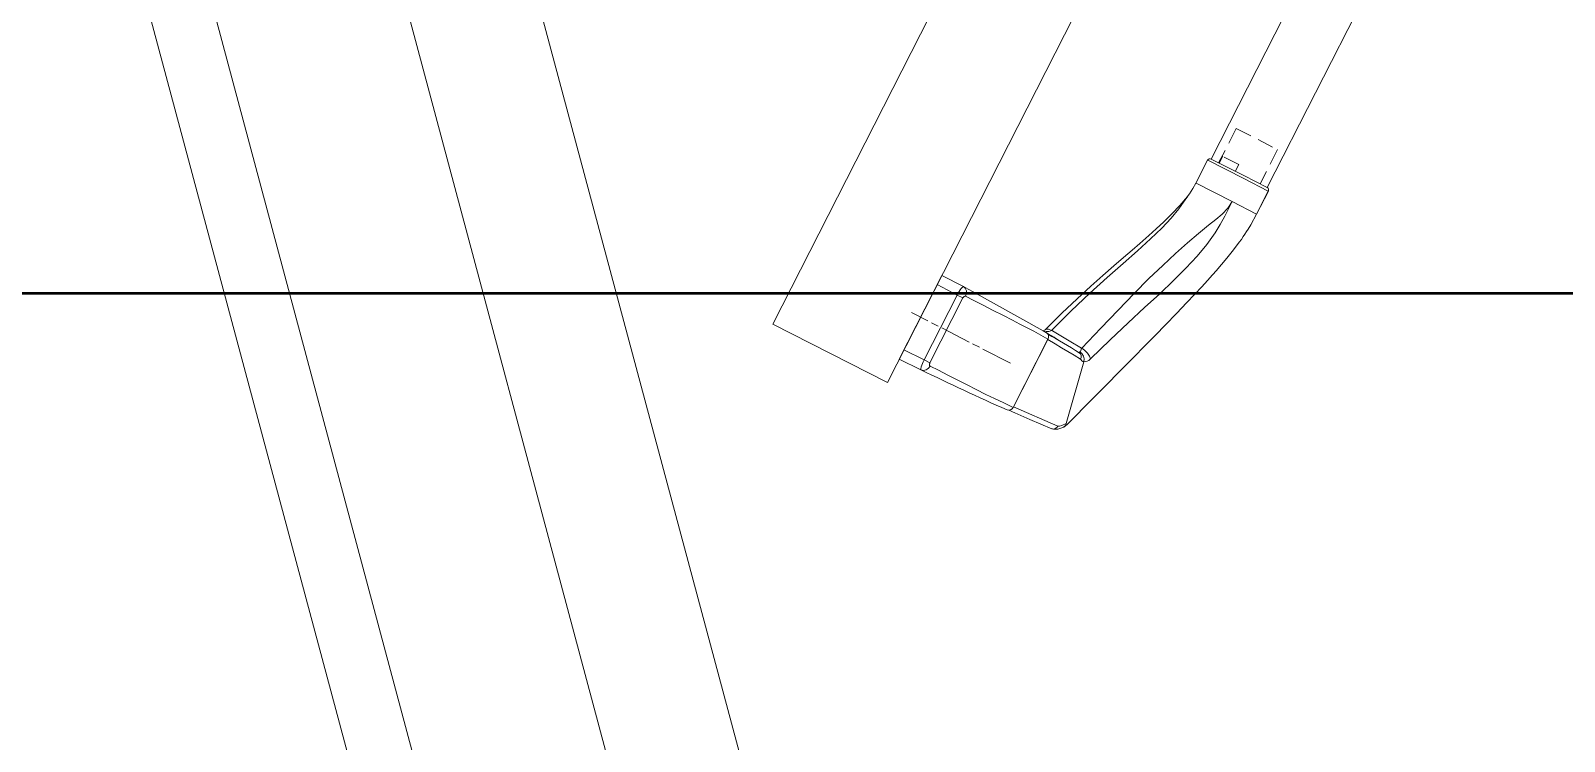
# Model space of a CAD drawing. Header units: millimetres. Extents: x -7155 to 483283, y -227682 to 148426.
# Drawn here: x 43003 to 43599, y 99926 to 100202 of the extents above; entities that cross this region are included whole.
import ezdxf

# ---------------------------------------------------------------- set-up
doc = ezdxf.new("R2010")
doc.units = ezdxf.units.MM
doc.linetypes.add('CENTERLINE', pattern=[30, 12, -1.5, 3, -1.5, 12])
doc.linetypes.add('HIDDEN', pattern=[9.525, 6.35, -3.175])
doc.layers.add('АР_Двери_внутренние_антипаника', color=7, linetype='Continuous', lineweight=0)
doc.layers.add('КР_Балки-0.5', color=60, linetype='Continuous', lineweight=50, plot=False)

msp = doc.modelspace()

# ---------------------------------------------------------------- linework, layer by layer
at = {"layer": 'АР_Двери_внутренние_антипаника', "color": 18, "ltscale": 2, "true_color": 0x000000}
for p, q in [((43149.94, 100400.23), (43447.64, 99289.19)), ((43450, 100400), (43291.1, 100088.15)), ((43399.35, 99276.24), (43101.64, 100387.28)), ((43335.65, 100065.45), (43494.55, 100377.3)), ((43291.1, 100088.15), (43335.65, 100065.45))]:
    msp.add_line(p, q, dxfattribs=at)
at = {"layer": 'АР_Двери_внутренние_антипаника', "color": 18, "linetype": 'Continuous', "true_color": 0x000000}
for p, q in [((43293.21, 99391.54), (43065.79, 100240.3)), ((43269.58, 99385.2), (43042.16, 100233.97)), ((43461.45, 100152.26), (43502.03, 100231.9)), ((43483.25, 100141.15), (43523.83, 100220.8)), ((43455.57, 100142.91), (43460.11, 100151.83)), ((43460.14, 100151.81), (43474.19, 100144.65)), ((43474.11, 100145.81), (43461.45, 100152.26)), ((43483.25, 100141.15), (43474.11, 100145.81)), ((43474.19, 100144.65), (43483.68, 100139.81)), ((43450.72, 100135.48), (43452.4, 100137.87)), ((43452.14, 100137.59), (43453.03, 100138.78)), ((43453.03, 100138.78), (43454.36, 100140.79)), ((43455.58, 100142.91), (43454.36, 100140.79)), ((43455.62, 100142.89), (43455.71, 100142.84)), ((43455.71, 100142.84), (43469.65, 100135.74)), ((43483.68, 100139.81), (43479.14, 100130.9)), ((43483.69, 100139.81), (43479.15, 100130.9)), ((43445.95, 100129.33), (43448.9, 100132.96)), ((43446.19, 100130.92), (43449.31, 100134.21)), ((43448.9, 100132.96), (43450.72, 100135.48)), ((43449.31, 100134.21), (43452.24, 100137.72)), ((43467.98, 100133.15), (43465.81, 100130.88)), ((43466.73, 100130.03), (43468.23, 100132.97)), ((43469.65, 100135.74), (43467.98, 100133.15)), ((43468.23, 100132.97), (43469.65, 100135.74)), ((43469.65, 100135.74), (43479.14, 100130.9)), ((43440.13, 100125.13), (43443.08, 100127.87)), ((43442.28, 100125.42), (43445.95, 100129.33)), ((43443.08, 100127.87), (43446.19, 100130.92)), ((43460.47, 100126.6), (43456.51, 100123.37)), ((43463.25, 100128.78), (43460.47, 100126.6)), ((43463.02, 100123.55), (43465.02, 100126.88)), ((43465.81, 100130.88), (43463.25, 100128.78)), ((43465.02, 100126.88), (43466.73, 100130.03)), ((43476.85, 100126.72), (43475.82, 100125.03)), ((43479.14, 100130.9), (43476.85, 100126.72)), ((43432.88, 100116.66), (43437.9, 100121.21)), ((43433.77, 100119.51), (43437.21, 100122.52)), ((43437.21, 100122.52), (43440.13, 100125.13)), ((43437.9, 100121.21), (43442.28, 100125.42)), ((43456.51, 100123.37), (43452.25, 100119.69)), ((43459.82, 100119.03), (43463.02, 100123.55)), ((43473.2, 100121.07), (43472.4, 100119.95)), ((43473.94, 100122.13), (43473.2, 100121.07)), ((43474.62, 100123.14), (43473.94, 100122.13)), ((43475.23, 100124.09), (43474.62, 100123.14)), ((43475.82, 100125.03), (43475.23, 100124.09)), ((43423.63, 100110.77), (43427.42, 100114.04)), ((43427.25, 100111.68), (43432.88, 100116.66)), ((43427.42, 100114.04), (43430.79, 100116.93)), ((43430.79, 100116.93), (43433.77, 100119.51)), ((43447.64, 100115.55), (43442.65, 100110.93)), ((43452.25, 100119.69), (43447.64, 100115.55)), ((43451.68, 100109.88), (43456.03, 100114.49)), ((43456.03, 100114.49), (43459.82, 100119.03)), ((43468.11, 100114.36), (43466.28, 100112.16)), ((43470.17, 100116.96), (43468.11, 100114.36)), ((43472.4, 100119.95), (43470.17, 100116.96)), ((43419.39, 100107.07), (43423.63, 100110.77)), ((43421.05, 100106.21), (43427.25, 100111.68)), ((43442.65, 100110.93), (43437.25, 100105.8)), ((43446.83, 100105.07), (43451.68, 100109.88)), ((43463.5, 100108.93), (43462, 100107.24)), ((43464.75, 100110.37), (43463.5, 100108.93)), ((43466.28, 100112.16), (43464.75, 100110.37)), ((43356.86, 100107.07), (43340.29, 100074.55)), ((43355.05, 100103.51), (43362.78, 100099.45)), ((43365.18, 100102.7), (43356.86, 100107.07)), ((43364.85, 100102.55), (43364.3, 100101.93)), ((43365.18, 100102.7), (43364.85, 100102.55)), ((43367.02, 100101.72), (43365.18, 100102.7)), ((43365.18, 100102.7), (43365.9, 100102.09)), ((43365.9, 100102.09), (43366.17, 100101.65)), ((43409.37, 100098.01), (43414.67, 100102.86)), ((43414.33, 100100.13), (43421.05, 100106.21)), ((43414.67, 100102.86), (43419.39, 100107.07)), ((43437.25, 100105.8), (43431.51, 100100.04)), ((43441.47, 100099.96), (43446.83, 100105.07)), ((43457.84, 100102.67), (43455.15, 100099.79)), ((43460.07, 100105.1), (43457.84, 100102.67)), ((43462, 100107.24), (43460.07, 100105.1)), ((43362.78, 100099.45), (43349.94, 100074.24)), ((43352.18, 100073.09), (43365.03, 100098.31)), ((43363.16, 100100.14), (43362.78, 100099.45)), ((43362.78, 100099.45), (43365.03, 100098.31)), ((43363.54, 100100.8), (43363.16, 100100.14)), ((43363.93, 100101.41), (43363.54, 100100.8)), ((43364.3, 100101.93), (43363.93, 100101.41)), ((43365.03, 100098.31), (43365.13, 100098.49)), ((43365.13, 100098.49), (43365.25, 100098.65)), ((43365.25, 100098.65), (43365.39, 100098.79)), ((43365.39, 100098.79), (43365.53, 100098.9)), ((43365.53, 100098.9), (43365.81, 100099.02)), ((43365.81, 100099.02), (43366.06, 100098.99)), ((43366.39, 100100.01), (43366.06, 100098.99)), ((43366.06, 100098.99), (43369.31, 100097.29)), ((43366.17, 100101.65), (43366.35, 100101.13)), ((43366.35, 100101.13), (43366.43, 100100.58)), ((43366.43, 100100.58), (43366.39, 100100.01)), ((43368.99, 100100.67), (43367.02, 100101.72)), ((43396.22, 100085.51), (43368.99, 100100.67)), ((43369.31, 100097.29), (43373.11, 100095.33)), ((43403.48, 100092.4), (43409.37, 100098.01)), ((43407.11, 100093.34), (43414.33, 100100.13)), ((43431.51, 100100.04), (43425.38, 100093.62)), ((43435.59, 100094.55), (43441.47, 100099.96)), ((43451.95, 100096.41), (43448.14, 100092.44)), ((43455.15, 100099.79), (43451.95, 100096.41)), ((43373.11, 100095.33), (43376.54, 100093.6)), ((43376.54, 100093.6), (43380.76, 100091.47)), ((43380.76, 100091.47), (43384.29, 100089.67)), ((43396.95, 100085.91), (43403.48, 100092.4)), ((43399.42, 100085.72), (43407.11, 100093.34)), ((43425.38, 100093.62), (43418.66, 100086.53)), ((43429.18, 100088.67), (43435.59, 100094.55)), ((43448.14, 100092.44), (43443.65, 100087.8)), ((43384.29, 100089.67), (43387.19, 100088.18)), ((43387.19, 100088.18), (43389.76, 100086.83)), ((43389.76, 100086.83), (43392.52, 100085.35)), ((43392.52, 100085.35), (43395.24, 100083.85)), ((43396.22, 100085.51), (43396.95, 100085.91)), ((43397.47, 100084.79), (43396.25, 100085.5)), ((43396.46, 100085.37), (43398.2, 100084.37)), ((43396.57, 100085.31), (43397.18, 100085.17)), ((43396.95, 100085.91), (43397.29, 100086.13)), ((43397.18, 100085.17), (43397.35, 100085.19)), ((43397.29, 100086.13), (43397.74, 100086.21)), ((43397.35, 100085.19), (43397.55, 100085.23)), ((43397.96, 100084.34), (43397.47, 100084.79)), ((43397.55, 100085.23), (43397.8, 100085.26)), ((43397.74, 100086.21), (43398.28, 100086.16)), ((43397.8, 100085.26), (43398.39, 100085.32)), ((43398.23, 100083.71), (43397.96, 100084.34)), ((43398.2, 100084.37), (43398.12, 100084.23)), ((43398.2, 100084.37), (43399.51, 100083.6)), ((43398.28, 100086.16), (43399.42, 100085.72)), ((43398.39, 100085.32), (43399.22, 100085.57)), ((43399.22, 100085.57), (43399.42, 100085.72)), ((43399.8, 100085.5), (43399.42, 100085.72)), ((43406.27, 100081.69), (43399.8, 100085.5)), ((43418.66, 100086.53), (43411.17, 100078.76)), ((43422.19, 100082.1), (43429.18, 100088.67)), ((43443.65, 100087.8), (43439.97, 100084.03)), ((43398.03, 100082.26), (43384.56, 100055.82)), ((43397.96, 100082.12), (43384.64, 100055.96)), ((43395.24, 100083.85), (43398.03, 100082.26)), ((43398.1, 100082.44), (43397.96, 100082.12)), ((43397.96, 100082.12), (43400.85, 100080.43)), ((43398.03, 100082.26), (43398.26, 100082.98)), ((43398.1, 100082.47), (43398.1, 100082.44)), ((43398.26, 100082.98), (43398.23, 100083.71)), ((43399.51, 100083.6), (43400.41, 100083.08)), ((43400.41, 100083.08), (43400.86, 100082.82)), ((43400.89, 100082.8), (43400.81, 100082.65)), ((43400.81, 100082.65), (43400.96, 100082.56)), ((43400.86, 100082.82), (43400.83, 100082.84)), ((43400.85, 100080.43), (43403.33, 100078.96)), ((43400.96, 100082.56), (43401.43, 100082.28)), ((43401.43, 100082.28), (43401.4, 100082.3)), ((43403.33, 100078.96), (43405.8, 100077.5)), ((43411.11, 100078.8), (43406.27, 100081.69)), ((43410.94, 100078.36), (43410.84, 100077.94)), ((43411.03, 100078.57), (43410.94, 100078.36)), ((43411.17, 100078.76), (43411.03, 100078.57)), ((43411.17, 100078.76), (43411.11, 100078.8)), ((43412.31, 100077.98), (43411.17, 100078.76)), ((43414.63, 100074.61), (43422.19, 100082.1)), ((43435.86, 100079.84), (43431.27, 100075.17)), ((43439.97, 100084.03), (43435.86, 100079.84)), ((43340.29, 100074.55), (43348.71, 100070.38)), ((43349.94, 100074.24), (43342.11, 100078.11)), ((43349.29, 100072.83), (43349.03, 100072.16)), ((43349.6, 100073.53), (43349.29, 100072.83)), ((43349.94, 100074.24), (43349.6, 100073.53)), ((43349.94, 100074.24), (43352.18, 100073.09)), ((43352, 100072.34), (43352.04, 100072.71)), ((43352.06, 100072.04), (43352, 100072.34)), ((43352.04, 100072.71), (43352.1, 100072.9)), ((43352.1, 100072.9), (43352.18, 100073.09)), ((43412.02, 100073.55), (43405.08, 100049.55)), ((43405.8, 100077.5), (43408.27, 100076.02)), ((43408.27, 100076.02), (43410.73, 100074.54)), ((43410.68, 100076.61), (43410.22, 100077.04)), ((43410.3, 100077), (43410.22, 100077.04)), ((43410.32, 100077.11), (43410.3, 100077)), ((43410.33, 100077.27), (43410.32, 100077.11)), ((43410.39, 100077.34), (43410.33, 100077.27)), ((43410.5, 100077.4), (43410.39, 100077.34)), ((43410.64, 100077.47), (43410.5, 100077.4)), ((43411.26, 100076.74), (43410.5, 100077.4)), ((43410.84, 100077.94), (43410.64, 100077.47)), ((43410.95, 100075.96), (43410.68, 100076.61)), ((43410.73, 100074.54), (43410.96, 100075.22)), ((43410.73, 100074.54), (43410.86, 100074.43)), ((43410.86, 100074.43), (43410.92, 100074.35)), ((43410.92, 100074.35), (43410.96, 100074.3)), ((43410.96, 100075.22), (43410.95, 100075.96)), ((43410.96, 100074.3), (43410.98, 100074.28)), ((43410.98, 100074.28), (43410.98, 100074.27)), ((43410.98, 100074.27), (43410.99, 100074.26)), ((43410.99, 100074.26), (43410.99, 100074.26)), ((43410.99, 100074.26), (43410.99, 100074.26)), ((43410.99, 100074.26), (43410.99, 100074.25)), ((43410.99, 100074.25), (43410.99, 100074.25)), ((43410.99, 100074.25), (43410.99, 100074.25)), ((43410.99, 100074.25), (43410.99, 100074.25)), ((43410.99, 100074.25), (43410.99, 100074.25)), ((43410.99, 100074.25), (43410.99, 100074.25)), ((43410.99, 100074.25), (43410.99, 100074.25)), ((43410.99, 100074.25), (43410.99, 100074.25)), ((43410.99, 100074.25), (43411.25, 100073.88)), ((43411.25, 100073.88), (43411.62, 100073.57)), ((43411.85, 100075.74), (43411.26, 100076.74)), ((43411.62, 100073.57), (43411.82, 100073.52)), ((43411.82, 100073.52), (43412.02, 100073.55)), ((43412.11, 100074.6), (43411.85, 100075.74)), ((43412.02, 100073.55), (43412.11, 100074.6)), ((43412.02, 100073.55), (43413.23, 100073.78)), ((43413.42, 100076.88), (43412.31, 100077.98)), ((43413.23, 100073.78), (43413.92, 100074.05)), ((43414.24, 100075.67), (43413.42, 100076.88)), ((43413.92, 100074.05), (43414.63, 100074.61)), ((43414.63, 100074.61), (43414.24, 100075.67)), ((43431.27, 100075.17), (43426.16, 100069.98)), ((43348.82, 100071.55), (43348.64, 100070.74)), ((43348.64, 100070.74), (43348.71, 100070.38)), ((43349.63, 100070.16), (43348.71, 100070.38)), ((43349.03, 100072.16), (43348.82, 100071.55)), ((43350.15, 100070.2), (43349.63, 100070.16)), ((43350.67, 100070.36), (43350.15, 100070.2)), ((43351.17, 100070.63), (43350.67, 100070.36)), ((43351.6, 100070.99), (43351.17, 100070.63)), ((43352.24, 100071.86), (43351.6, 100070.99)), ((43352.24, 100071.86), (43352.06, 100072.04)), ((43355.46, 100070.26), (43352.24, 100071.86)), ((43359.19, 100068.37), (43355.46, 100070.26)), ((43362.54, 100066.66), (43359.19, 100068.37)), ((43366.71, 100064.51), (43362.54, 100066.66)), ((43426.16, 100069.98), (43420.47, 100064.21)), ((43370.21, 100062.72), (43366.71, 100064.51)), ((43373.9, 100060.87), (43370.21, 100062.72)), ((43377.26, 100059.22), (43373.9, 100060.87)), ((43420.47, 100064.21), (43414.13, 100057.79)), ((43380.86, 100057.51), (43377.26, 100059.22)), ((43384.56, 100055.82), (43380.86, 100057.51)), ((43382.18, 100054.79), (43382.83, 100054.66)), ((43382.83, 100054.66), (43383.51, 100054.81)), ((43382.87, 100054.67), (43390.98, 100051.15)), ((43383.51, 100054.81), (43384.11, 100055.21)), ((43384.11, 100055.21), (43384.56, 100055.82)), ((43401.89, 100048.57), (43384.64, 100055.96)), ((43414.13, 100057.79), (43407.11, 100050.67)), ((43384.57, 100053.92), (43384.27, 100054.05)), ((43390.98, 100051.15), (43399.57, 100047.51)), ((43401.89, 100048.57), (43401.48, 100047.99)), ((43402.56, 100048.49), (43401.89, 100048.57)), ((43403.43, 100048.72), (43402.56, 100048.49)), ((43405.08, 100049.55), (43403.43, 100048.72)), ((43405.69, 100049.25), (43404.18, 100048.15)), ((43404.82, 100048.77), (43404.27, 100048.2)), ((43405.08, 100049.55), (43404.82, 100048.77)), ((43407.11, 100050.67), (43405.69, 100049.25)), ((43399.87, 100047.46), (43399.57, 100047.51)), ((43400.19, 100047.4), (43399.87, 100047.46)), ((43400.87, 100047.56), (43400.19, 100047.4)), ((43401.87, 100047.29), (43400.19, 100047.4)), ((43401.48, 100047.99), (43400.87, 100047.56)), ((43404.18, 100048.15), (43401.87, 100047.29)), ((43404.27, 100048.2), (43404.17, 100048.17))]:
    msp.add_line(p, q, dxfattribs=at)
at = {"layer": 'АР_Двери_внутренние_антипаника', "color": 18, "linetype": 'HIDDEN', "true_color": 0x000000}
for p, q in [((43471.2, 100164.13), (43464.39, 100150.76)), ((43471.2, 100164.13), (43487.27, 100155.94)), ((43487.27, 100155.94), (43480.46, 100142.58)), ((43465.97, 100153.33), (43464.61, 100150.65)), ((43472.22, 100150.14), (43465.97, 100153.33)), ((43472.22, 100150.14), (43470.86, 100147.47))]:
    msp.add_line(p, q, dxfattribs=at)
at = {"layer": 'АР_Двери_внутренние_антипаника', "color": 18, "linetype": 'CENTERLINE', "true_color": 0x000000}
msp.add_line((43383.49, 100073.02), (43345.04, 100092.61), dxfattribs=at)
at = {"layer": 'АР_Двери_внутренние_антипаника', "color": 18, "linetype": 'Continuous', "true_color": 0x000000}
for centre, radius, start, end in [((43461, 100151.37), 1, 63, 153), ((43482.8, 100140.26), 1, 333, 63), ((42893.36, 99220.97), 1000, 58.87842, 59.69176), ((43787.68, 100968.89), 1000, 243.96231, 246.07813)]:
    msp.add_arc(centre, radius, start, end, dxfattribs=at)
msp.add_point((43348.58, 100090.81), dxfattribs=at)
at = {"layer": 'КР_Балки-0.5', "color": 18, "ltscale": 200, "true_color": 0x000000}
msp.add_line((105200, 100100), (28600, 100100), dxfattribs=at)
msp.add_line((105200, 100100), (28600, 100100), dxfattribs=at)

doc.saveas('drawing.dxf')
